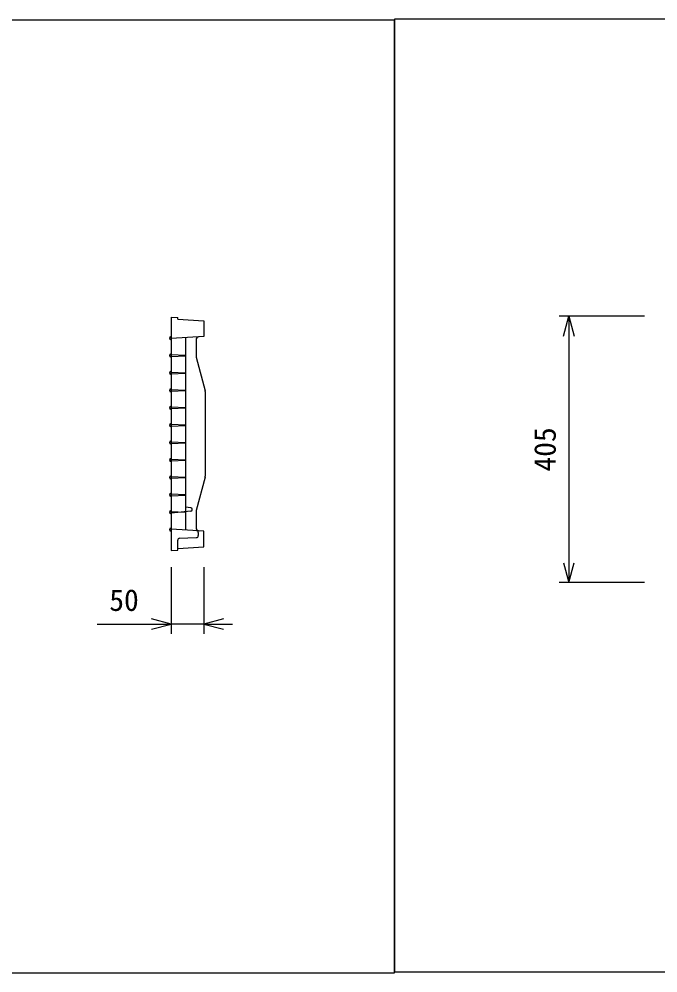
# Model space of a CAD drawing. Units: millimetres, scale not verified. Extents: x -12600 to 12600, y -4455 to 4455.
# Drawn here: x -4343 to -3370, y -2093 to -641 of the extents above; entities that cross this region are included whole.
import ezdxf
from ezdxf.enums import TextEntityAlignment as Align

# ---------------------------------------------------------------- set-up
doc = ezdxf.new("R2010")
doc.units = ezdxf.units.MM
doc.header["$LTSCALE"] = 15
for name, color, linetype, lineweight in [('0-0_DIM', 7, 'Continuous', 25), ('0-2_HATCH', 6, 'Continuous', 25), ('0-7_TXT', 7, 'Continuous', 25)]:
    doc.layers.add(name, color=color, linetype=linetype, lineweight=lineweight)
doc.styles.add('ＭＳ ゴシック', font='')
doc.styles.get('ＭＳ ゴシック').set_extended_font_data('MS Gothic')

msp = doc.modelspace()

# ---------------------------------------------------------------- linework, layer by layer
at = {"layer": '0-0_DIM'}
for p, q in [((-3390.86, -1093.48), (-3520.86, -1093.48)), ((-3505.86, -1093.48), (-3505.86, -1498.48)), ((-4111.41, -1475.12), (-4111.41, -1576.71)), ((-4061.41, -1475.12), (-4061.41, -1576.71)), ((-3390.86, -1498.48), (-3520.86, -1498.48)), ((-4224.02, -1561.71), (-4111.41, -1561.71)), ((-4061.41, -1561.71), (-4111.41, -1561.71)), ((-4061.41, -1561.71), (-4017.95, -1561.71))]:
    msp.add_line(p, q, dxfattribs=at)
for points in [[(-3513.9, -1123.48), (-3505.86, -1093.48), (-3497.82, -1123.48)], [(-3513.9, -1468.48), (-3505.86, -1498.48), (-3497.82, -1468.48)], [(-4141.41, -1569.74), (-4111.41, -1561.71), (-4141.41, -1553.67)], [(-4031.41, -1553.67), (-4061.41, -1561.71), (-4031.41, -1569.74)]]:
    msp.add_lwpolyline(points, dxfattribs=at)
at = {"layer": '0-2_HATCH'}
for p, q in [((-4111.41, -1094.9), (-4111.41, -1449.9)), ((-4111.41, -1094.9), (-4101.41, -1095.5)), ((-4101.41, -1098), (-4101.41, -1095.5)), ((-4113.41, -1127.15), (-4113.41, -1126.15)), ((-4112.61, -1124.55), (-4111.41, -1123.65)), ((-4111.41, -1129.65), (-4112.61, -1128.75)), ((-4089.41, -1126.08), (-4089.41, -1418.72)), ((-4073.41, -1129.82), (-4073.41, -1154.46)), ((-4113.41, -1153.65), (-4113.41, -1152.65)), ((-4112.61, -1151.05), (-4111.41, -1150.15)), ((-4111.41, -1156.15), (-4112.61, -1155.25)), ((-4111.41, -1151.86), (-4089.41, -1152.86)), ((-4111.41, -1154.43), (-4089.41, -1153.43)), ((-4073.24, -1155.75), (-4059.58, -1206.76)), ((-4113.41, -1180.15), (-4113.41, -1179.15)), ((-4112.61, -1177.55), (-4111.41, -1176.65)), ((-4111.41, -1182.65), (-4112.61, -1181.75)), ((-4111.41, -1178.36), (-4089.41, -1179.36)), ((-4111.41, -1180.93), (-4089.41, -1179.93)), ((-4112.61, -1204.05), (-4111.41, -1203.15)), ((-4113.41, -1206.65), (-4113.41, -1205.65)), ((-4111.41, -1209.15), (-4112.61, -1208.25)), ((-4111.41, -1204.86), (-4089.41, -1205.86)), ((-4111.41, -1207.43), (-4089.41, -1206.43)), ((-4059.41, -1208.05), (-4059.41, -1336.74)), ((-4113.41, -1233.15), (-4113.41, -1232.15)), ((-4112.61, -1230.55), (-4111.41, -1229.65)), ((-4111.41, -1231.36), (-4089.41, -1232.36)), ((-4111.41, -1233.93), (-4089.41, -1232.93)), ((-4111.41, -1235.65), (-4112.61, -1234.75)), ((-4113.41, -1259.65), (-4113.41, -1258.65)), ((-4112.61, -1257.05), (-4111.41, -1256.15)), ((-4111.41, -1262.15), (-4112.61, -1261.25)), ((-4111.41, -1257.86), (-4089.41, -1258.86)), ((-4111.41, -1260.43), (-4089.41, -1259.43)), ((-4113.41, -1286.15), (-4113.41, -1285.15)), ((-4112.61, -1283.55), (-4111.41, -1282.65)), ((-4111.41, -1288.65), (-4112.61, -1287.75)), ((-4111.41, -1284.36), (-4089.41, -1285.36)), ((-4111.41, -1286.93), (-4089.41, -1285.93)), ((-4113.41, -1312.65), (-4113.41, -1311.65)), ((-4112.61, -1310.05), (-4111.41, -1309.15)), ((-4111.41, -1315.15), (-4112.61, -1314.25)), ((-4111.41, -1310.86), (-4089.41, -1311.86)), ((-4111.41, -1313.43), (-4089.41, -1312.43)), ((-4113.41, -1339.15), (-4113.41, -1338.15)), ((-4112.61, -1336.55), (-4111.41, -1335.65)), ((-4111.41, -1341.65), (-4112.61, -1340.75)), ((-4111.41, -1337.36), (-4089.41, -1338.36)), ((-4111.41, -1339.93), (-4089.41, -1338.93)), ((-4059.58, -1338.03), (-4073.24, -1389.04)), ((-4112.61, -1363.05), (-4111.41, -1362.15)), ((-4111.41, -1363.86), (-4089.41, -1364.86)), ((-4113.41, -1365.65), (-4113.41, -1364.65)), ((-4111.41, -1368.15), (-4112.61, -1367.25)), ((-4111.41, -1366.43), (-4089.41, -1365.43)), ((-4113.41, -1392.15), (-4113.41, -1391.15)), ((-4112.61, -1389.55), (-4111.41, -1388.65)), ((-4081.23, -1390.15), (-4111.41, -1392.93)), ((-4111.41, -1390.35), (-4089.41, -1391.35)), ((-4081.22, -1384.73), (-4089.41, -1383.91)), ((-4079.41, -1388.16), (-4079.41, -1386.72)), ((-4073.41, -1390.33), (-4073.41, -1414.97)), ((-4111.41, -1394.65), (-4112.61, -1393.75)), ((-4113.41, -1418.65), (-4113.41, -1417.65)), ((-4112.61, -1416.05), (-4111.41, -1415.15)), ((-4111.41, -1421.15), (-4112.61, -1420.25)), ((-4101.41, -1449.3), (-4101.41, -1434.28)), ((-4098.53, -1431.28), (-4073.02, -1430.26)), ((-4070.14, -1422.7), (-4070.14, -1427.26)), ((-4111.41, -1449.9), (-4101.41, -1449.3))]:
    msp.add_line(p, q, dxfattribs=at)
for points in [[(-4101.41, -1098), (-4061.41, -1100.4), (-4061.41, -1124.4), (-4111.41, -1127.4)], [(-4101.41, -1446.8), (-4061.41, -1444.4), (-4061.41, -1420.4), (-4111.41, -1417.4)]]:
    msp.add_lwpolyline(points, dxfattribs=at)
for centre, radius, start, end in [((-4111.41, -1126.15), 2, 126.8699, 180), ((-4111.41, -1127.15), 2, 180, 233.1301), ((-4068.41, -1129.82), 5, 93.43363, 180), ((-4111.41, -1152.65), 2, 126.8699, 180), ((-4111.41, -1153.65), 2, 180, 233.1301), ((-4068.41, -1154.46), 5, 180, 194.99143), ((-4067.14, -1166.9), 3, 180, 198.93469), ((-4111.41, -1179.15), 2, 126.8699, 180), ((-4111.41, -1180.15), 2, 180, 233.1301), ((-4111.41, -1205.65), 2, 126.8699, 180), ((-4111.41, -1206.65), 2, 180, 233.1301), ((-4064.41, -1208.05), 5, 0, 14.99143), ((-4111.41, -1232.15), 2, 126.8699, 180), ((-4111.41, -1233.15), 2, 180, 233.1301), ((-4111.41, -1258.65), 2, 126.8699, 180), ((-4111.41, -1259.65), 2, 180, 233.1301), ((-4111.41, -1285.15), 2, 126.8699, 180), ((-4111.41, -1286.15), 2, 180, 233.1301), ((-4111.41, -1311.65), 2, 126.8699, 180), ((-4111.41, -1312.65), 2, 180, 233.1301), ((-4111.41, -1338.15), 2, 126.8699, 180), ((-4111.41, -1339.15), 2, 180, 233.1301), ((-4064.41, -1336.74), 5, 345.00857, 0), ((-4111.41, -1364.65), 2, 126.8699, 180), ((-4111.41, -1365.65), 2, 180, 233.1301), ((-4067.14, -1377.9), 3, 161.06531, 180), ((-4111.41, -1391.15), 2, 126.8699, 180), ((-4111.41, -1392.15), 2, 180, 233.1301), ((-4081.41, -1388.16), 2, 275.26013, 0), ((-4081.41, -1386.72), 2, 0, 84.28941), ((-4068.41, -1390.33), 5, 165.00857, 180), ((-4111.41, -1417.65), 2, 126.8699, 180), ((-4111.41, -1418.65), 2, 180, 233.1301), ((-4068.41, -1414.97), 5, 180, 266.56637), ((-4073.14, -1422.7), 3, 0, 86.56637), ((-4098.41, -1434.28), 3, 92.29061, 180), ((-4073.14, -1427.26), 3, 272.29061, 0)]:
    msp.add_arc(centre, radius, start, end, dxfattribs=at)
at = {"layer": '0-7_TXT'}
for points in [[(-6021.5, -2092.64), (-3771.5, -2092.64), (-3771.5, -642.64), (-6021.5, -642.64)], [(-3771.06, -2091.22), (-1521.06, -2091.22), (-1521.06, -641.22), (-3771.06, -641.22)]]:
    msp.add_lwpolyline(points, close=True, dxfattribs=at)

# ---------------------------------------------------------------- texts
at = {"layer": '0-0_DIM', "style": 'ＭＳ ゴシック'}
msp.add_text('405', height=32.99, rotation=90, dxfattribs=at).set_placement((-3515.86, -1329.73), align=Align.BOTTOM_LEFT)
msp.add_text('50', height=32.99, dxfattribs=at).set_placement((-4205.55, -1551.71), align=Align.BOTTOM_LEFT)

doc.saveas('drawing.dxf')
